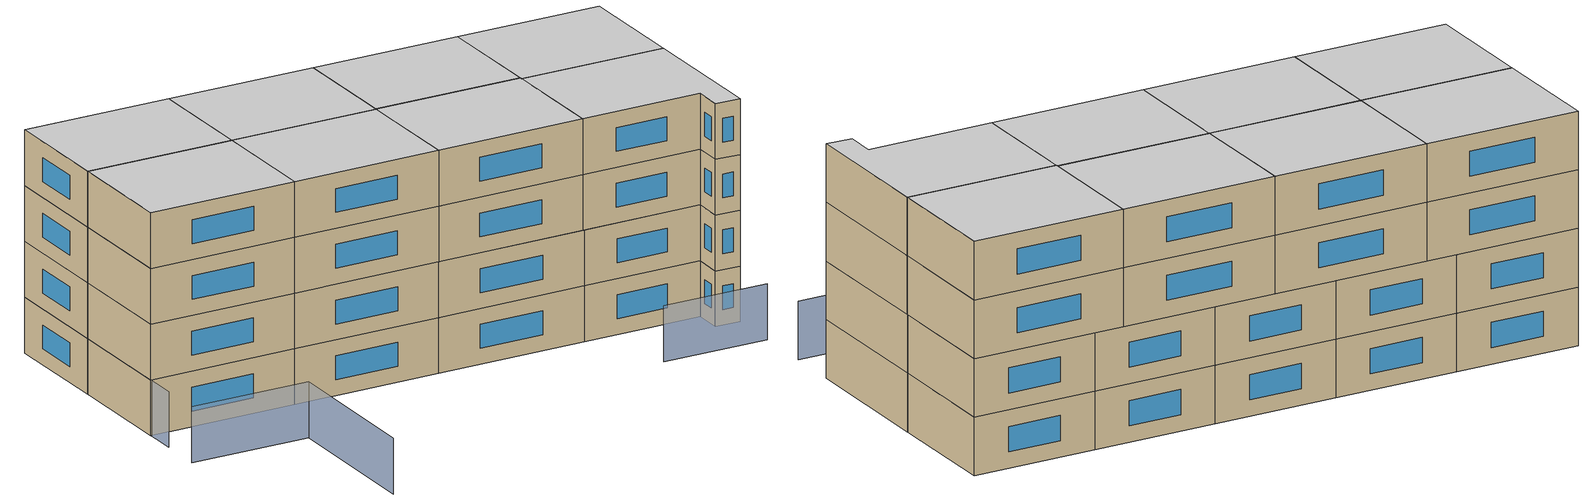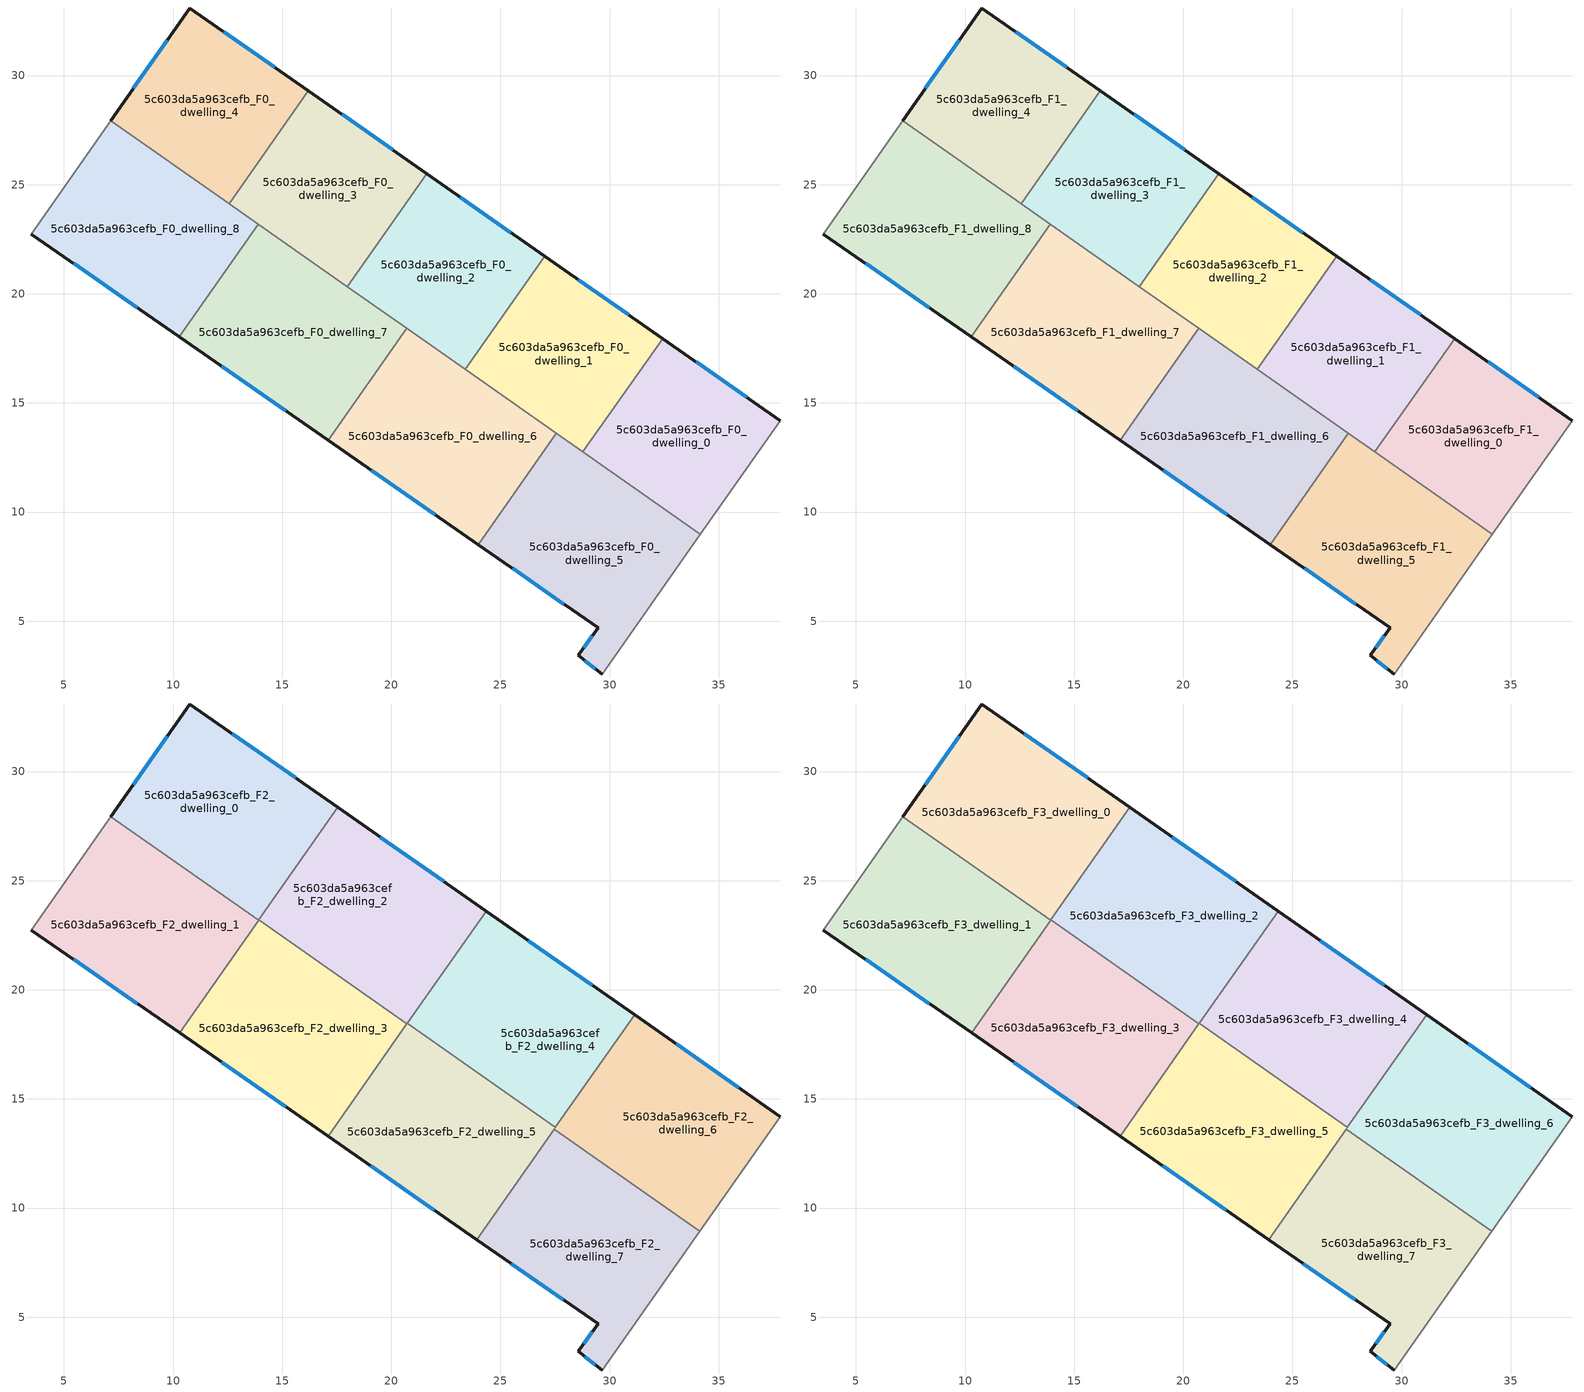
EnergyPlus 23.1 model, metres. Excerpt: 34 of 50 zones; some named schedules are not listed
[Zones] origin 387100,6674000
5c603da5a963cefb_F0_dwelling_0
 floor ground (EU_floor_Construction): 37.82,14.18 34.16,8.98 28.78,12.75 32.43,17.95 z0
 wall outside (EU_wall_Construction): 37.82,14.18 32.43,17.95 z0:3
 wall adiabatic (EU_wall_Construction): 34.16,8.98 37.82,14.18 z0:3
 wall to 5c603da5a963cefb_F0_dwelling_1 (EU_wall_Construction): 32.43,17.95 28.78,12.75 z0:3
 wall to 5c603da5a963cefb_F0_dwelling_5 (EU_wall_Construction): 28.78,12.75 34.16,8.98 z0:3
 window (EU_Window_Construction): 36.28,15.26 33.97,16.88 z0.86:2.14
5c603da5a963cefb_F0_dwelling_1
 floor ground (EU_floor_Construction): 32.43,17.95 28.78,12.75 23.39,16.54 27.03,21.73 z0
 wall outside (EU_wall_Construction): 32.43,17.95 27.03,21.73 z0:3
 wall to 5c603da5a963cefb_F0_dwelling_2 (EU_wall_Construction): 27.03,21.73 23.39,16.54 z0:3
 wall to 5c603da5a963cefb_F0_dwelling_6 (EU_wall_Construction): 23.39,16.54 27.56,13.61 z0:3
 wall to 5c603da5a963cefb_F0_dwelling_5 (EU_wall_Construction): 27.56,13.61 28.78,12.75 z0:3
 window (EU_Window_Construction): 30.88,19.03 28.57,20.65 z0.86:2.14
5c603da5a963cefb_F0_dwelling_2
 floor ground (EU_floor_Construction): 27.03,21.73 23.39,16.54 17.98,20.33 21.62,25.51 z0
 wall outside (EU_wall_Construction): 27.03,21.73 21.62,25.51 z0:3
 wall to 5c603da5a963cefb_F0_dwelling_3 (EU_wall_Construction): 21.62,25.51 17.98,20.33 z0:3
 wall to 5c603da5a963cefb_F0_dwelling_7 (EU_wall_Construction): 17.98,20.33 20.72,18.41 z0:3
 wall to 5c603da5a963cefb_F0_dwelling_6 (EU_wall_Construction): 20.72,18.41 23.39,16.54 z0:3
 window (EU_Window_Construction): 25.48,22.81 23.17,24.43 z0.86:2.14
5c603da5a963cefb_F0_dwelling_3
 floor ground (EU_floor_Construction): 21.62,25.51 17.98,20.33 12.57,24.13 16.2,29.3 z0
 wall outside (EU_wall_Construction): 21.62,25.51 16.2,29.3 z0:3
 wall to 5c603da5a963cefb_F0_dwelling_4 (EU_wall_Construction): 16.2,29.3 12.57,24.13 z0:3
 wall to 5c603da5a963cefb_F0_dwelling_8 (EU_wall_Construction): 12.57,24.13 13.91,23.19 z0:3
 wall to 5c603da5a963cefb_F0_dwelling_7 (EU_wall_Construction): 13.91,23.19 17.98,20.33 z0:3
 window (EU_Window_Construction): 20.07,26.59 17.75,28.22 z0.86:2.14
5c603da5a963cefb_F0_dwelling_4
 floor ground (EU_floor_Construction): 16.2,29.3 12.57,24.13 7.15,27.93 10.77,33.09 z0
 wall outside (EU_wall_Construction): 16.2,29.3 10.77,33.09 7.15,27.93 z0:3
 wall to 5c603da5a963cefb_F0_dwelling_8 (EU_wall_Construction): 7.15,27.93 12.57,24.13 z0:3
 window (EU_Window_Construction): 9.74,31.62 8.19,29.41 / 14.65,30.38 12.33,32.01 z0.86:2.14
5c603da5a963cefb_F0_dwelling_5
 floor ground (EU_floor_Construction): 34.16,8.98 29.67,2.58 28.56,3.43 29.48,4.7 23.99,8.51 27.56,13.61 z0
 wall outside (EU_wall_Construction): 23.99,8.51 29.48,4.7 28.56,3.43 29.67,2.58 z0:3
 wall to 5c603da5a963cefb_F0_dwelling_6 (EU_wall_Construction): 27.56,13.61 23.99,8.51 z0:3
 wall adiabatic (EU_wall_Construction): 29.67,2.58 34.16,8.98 z0:3
 window (EU_Window_Construction): 28.87,3.19 29.35,2.82 / 29.21,4.33 28.82,3.79 / 25.55,7.42 27.91,5.79 z0.86:2.14
5c603da5a963cefb_F0_dwelling_6
 floor ground (EU_floor_Construction): 27.56,13.61 23.99,8.51 17.12,13.28 20.72,18.41 z0
 wall outside (EU_wall_Construction): 17.12,13.28 23.99,8.51 z0:3
 wall to 5c603da5a963cefb_F0_dwelling_7 (EU_wall_Construction): 20.72,18.41 17.12,13.28 z0:3
 window (EU_Window_Construction): 19.08,11.92 22.02,9.87 z0.86:2.14
5c603da5a963cefb_F0_dwelling_7
 floor ground (EU_floor_Construction): 20.72,18.41 17.12,13.28 10.29,18.03 13.91,23.19 z0
 wall outside (EU_wall_Construction): 10.29,18.03 17.12,13.28 z0:3
 wall to 5c603da5a963cefb_F0_dwelling_8 (EU_wall_Construction): 13.91,23.19 10.29,18.03 z0:3
 window (EU_Window_Construction): 12.24,16.67 15.17,14.64 z0.86:2.14
5c603da5a963cefb_F0_dwelling_8
 floor ground (EU_floor_Construction): 13.91,23.19 10.29,18.03 3.51,22.74 7.15,27.93 z0
 wall outside (EU_wall_Construction): 3.51,22.74 10.29,18.03 z0:3
 wall adiabatic (EU_wall_Construction): 7.15,27.93 3.51,22.74 z0:3
 window (EU_Window_Construction): 5.45,21.39 8.35,19.37 z0.86:2.14
5c603da5a963cefb_F1_dwelling_0
 floor to 5c603da5a963cefb_F0_dwelling_0 (EU_floor_Construction): 37.82,14.18 34.16,8.98 28.78,12.75 32.43,17.95 z3
 wall outside (EU_wall_Construction): 37.82,14.18 32.43,17.95 z3:6
 wall adiabatic (EU_wall_Construction): 34.16,8.98 37.82,14.18 z3:6
 wall to 5c603da5a963cefb_F1_dwelling_1 (EU_wall_Construction): 32.43,17.95 28.78,12.75 z3:6
 wall to 5c603da5a963cefb_F1_dwelling_5 (EU_wall_Construction): 28.78,12.75 34.16,8.98 z3:6
 window (EU_Window_Construction): 36.28,15.26 33.97,16.88 z3.86:5.14
 ceiling adiabatic (EU_roof_Construction): 34.16,8.98 37.82,14.18 32.43,17.95 28.78,12.75 z6
5c603da5a963cefb_F1_dwelling_1
 floor to 5c603da5a963cefb_F0_dwelling_1 (EU_floor_Construction): 32.43,17.95 28.78,12.75 23.39,16.54 27.03,21.73 z3
 wall outside (EU_wall_Construction): 32.43,17.95 27.03,21.73 z3:6
 wall to 5c603da5a963cefb_F1_dwelling_2 (EU_wall_Construction): 27.03,21.73 23.39,16.54 z3:6
 wall to 5c603da5a963cefb_F1_dwelling_6 (EU_wall_Construction): 23.39,16.54 27.56,13.61 z3:6
 wall to 5c603da5a963cefb_F1_dwelling_5 (EU_wall_Construction): 27.56,13.61 28.78,12.75 z3:6
 window (EU_Window_Construction): 30.88,19.03 28.57,20.65 z3.86:5.14
5c603da5a963cefb_F1_dwelling_2
 floor to 5c603da5a963cefb_F0_dwelling_2 (EU_floor_Construction): 27.03,21.73 23.39,16.54 17.98,20.33 21.62,25.51 z3
 wall outside (EU_wall_Construction): 27.03,21.73 21.62,25.51 z3:6
 wall to 5c603da5a963cefb_F1_dwelling_3 (EU_wall_Construction): 21.62,25.51 17.98,20.33 z3:6
 wall to 5c603da5a963cefb_F1_dwelling_7 (EU_wall_Construction): 17.98,20.33 20.72,18.41 z3:6
 wall to 5c603da5a963cefb_F1_dwelling_6 (EU_wall_Construction): 20.72,18.41 23.39,16.54 z3:6
 window (EU_Window_Construction): 25.48,22.81 23.17,24.43 z3.86:5.14
5c603da5a963cefb_F1_dwelling_3
 floor to 5c603da5a963cefb_F0_dwelling_3 (EU_floor_Construction): 21.62,25.51 17.98,20.33 12.57,24.13 16.2,29.3 z3
 wall outside (EU_wall_Construction): 21.62,25.51 16.2,29.3 z3:6
 wall to 5c603da5a963cefb_F1_dwelling_4 (EU_wall_Construction): 16.2,29.3 12.57,24.13 z3:6
 wall to 5c603da5a963cefb_F1_dwelling_8 (EU_wall_Construction): 12.57,24.13 13.91,23.19 z3:6
 wall to 5c603da5a963cefb_F1_dwelling_7 (EU_wall_Construction): 13.91,23.19 17.98,20.33 z3:6
 window (EU_Window_Construction): 20.07,26.59 17.75,28.22 z3.86:5.14
5c603da5a963cefb_F1_dwelling_4
 floor to 5c603da5a963cefb_F0_dwelling_4 (EU_floor_Construction): 16.2,29.3 12.57,24.13 7.15,27.93 10.77,33.09 z3
 wall outside (EU_wall_Construction): 16.2,29.3 10.77,33.09 7.15,27.93 z3:6
 wall to 5c603da5a963cefb_F1_dwelling_8 (EU_wall_Construction): 7.15,27.93 12.57,24.13 z3:6
 window (EU_Window_Construction): 9.74,31.62 8.19,29.41 / 14.65,30.38 12.33,32.01 z3.86:5.14
5c603da5a963cefb_F1_dwelling_5
 floor to 5c603da5a963cefb_F0_dwelling_5 (EU_floor_Construction): 34.16,8.98 29.67,2.58 28.56,3.43 29.48,4.7 23.99,8.51 27.56,13.61 z3
 wall outside (EU_wall_Construction): 23.99,8.51 29.48,4.7 28.56,3.43 29.67,2.58 z3:6
 wall to 5c603da5a963cefb_F1_dwelling_6 (EU_wall_Construction): 27.56,13.61 23.99,8.51 z3:6
 wall adiabatic (EU_wall_Construction): 29.67,2.58 34.16,8.98 z3:6
 window (EU_Window_Construction): 28.87,3.19 29.35,2.82 / 29.21,4.33 28.82,3.79 / 25.55,7.42 27.91,5.79 z3.86:5.14
5c603da5a963cefb_F1_dwelling_6
 floor to 5c603da5a963cefb_F0_dwelling_6 (EU_floor_Construction): 27.56,13.61 23.99,8.51 17.12,13.28 20.72,18.41 z3
 wall outside (EU_wall_Construction): 17.12,13.28 23.99,8.51 z3:6
 wall to 5c603da5a963cefb_F1_dwelling_7 (EU_wall_Construction): 20.72,18.41 17.12,13.28 z3:6
 window (EU_Window_Construction): 19.08,11.92 22.02,9.87 z3.86:5.14
 ceiling adiabatic (EU_roof_Construction): 23.99,8.51 23.92,8.56 27.46,13.6 27.53,13.56 27.56,13.61 20.72,18.41 17.12,13.28 z6
5c603da5a963cefb_F1_dwelling_7
 floor to 5c603da5a963cefb_F0_dwelling_7 (EU_floor_Construction): 20.72,18.41 17.12,13.28 10.29,18.03 13.91,23.19 z3
 wall outside (EU_wall_Construction): 10.29,18.03 17.12,13.28 z3:6
 wall to 5c603da5a963cefb_F1_dwelling_8 (EU_wall_Construction): 13.91,23.19 10.29,18.03 z3:6
 window (EU_Window_Construction): 12.24,16.67 15.17,14.64 z3.86:5.14
5c603da5a963cefb_F1_dwelling_8
 floor to 5c603da5a963cefb_F0_dwelling_8 (EU_floor_Construction): 13.91,23.19 10.29,18.03 3.51,22.74 7.15,27.93 z3
 wall outside (EU_wall_Construction): 3.51,22.74 10.29,18.03 z3:6
 wall adiabatic (EU_wall_Construction): 7.15,27.93 3.51,22.74 z3:6
 window (EU_Window_Construction): 5.45,21.39 8.35,19.37 z3.86:5.14
5c603da5a963cefb_F2_dwelling_0
 floor outside (EU_floor_Construction): 12.57,24.13 13.92,23.18 7.15,27.93 z6
 floor to 5c603da5a963cefb_F1_dwelling_4 (EU_floor_Construction): 16.2,29.3 12.57,24.13 7.15,27.93 10.77,33.09 z6
 floor to 5c603da5a963cefb_F1_dwelling_3 (EU_floor_Construction): 17.55,28.36 13.92,23.18 12.57,24.13 16.2,29.3 z6
 wall outside (EU_wall_Construction): 17.55,28.36 10.77,33.09 7.15,27.93 z6:9
 wall to 5c603da5a963cefb_F2_dwelling_1 (EU_wall_Construction): 7.15,27.93 13.92,23.18 z6:9
 wall to 5c603da5a963cefb_F2_dwelling_2 (EU_wall_Construction): 13.93,23.2 17.55,28.36 z6:9
 wall to 5c603da5a963cefb_F2_dwelling_3 (EU_wall_Construction): 13.92,23.18 13.93,23.2 z6:9
 window (EU_Window_Construction): 9.74,31.62 8.18,29.4 / 15.61,29.71 12.71,31.74 z6.86:8.14
5c603da5a963cefb_F2_dwelling_1
 floor to 5c603da5a963cefb_F1_dwelling_8 (EU_floor_Construction): 13.91,23.18 10.29,18.03 3.51,22.74 7.15,27.93 z6
 wall outside (EU_wall_Construction): 3.51,22.74 10.3,18.02 z6:9
 wall adiabatic (EU_wall_Construction): 7.15,27.93 3.51,22.74 z6:9
 wall to 5c603da5a963cefb_F2_dwelling_3 (EU_wall_Construction): 10.3,18.02 13.92,23.18 z6:9
 window (EU_Window_Construction): 5.45,21.39 8.36,19.37 z6.86:8.14
5c603da5a963cefb_F2_dwelling_2
 floor to 5c603da5a963cefb_F1_dwelling_2 (EU_floor_Construction): 24.34,23.61 20.71,18.44 18,20.35 21.62,25.51 z6
 floor to 5c603da5a963cefb_F1_dwelling_3 (EU_floor_Construction): 21.62,25.51 18,20.35 13.93,23.2 17.55,28.36 z6
 wall outside (EU_wall_Construction): 24.34,23.61 17.55,28.36 z6:9
 wall to 5c603da5a963cefb_F2_dwelling_3 (EU_wall_Construction): 13.93,23.2 20.71,18.44 z6:9
 wall to 5c603da5a963cefb_F2_dwelling_4 (EU_wall_Construction): 20.73,18.46 24.34,23.61 z6:9
 wall to 5c603da5a963cefb_F2_dwelling_5 (EU_wall_Construction): 20.71,18.44 20.73,18.46 z6:9
 window (EU_Window_Construction): 22.4,24.96 19.49,27 z6.86:8.14
5c603da5a963cefb_F2_dwelling_3
 floor to 5c603da5a963cefb_F1_dwelling_7 (EU_floor_Construction): 20.7,18.42 17.1,13.29 10.3,18.02 13.92,23.18 z6
 floor to 5c603da5a963cefb_F1_dwelling_2 (EU_floor_Construction): 20.71,18.44 20.7,18.42 17.98,20.33 18,20.35 z6
 floor to 5c603da5a963cefb_F1_dwelling_3 (EU_floor_Construction): 18,20.35 17.98,20.33 13.92,23.18 13.93,23.2 z6
 wall outside (EU_wall_Construction): 10.3,18.02 17.1,13.29 z6:9
 wall to 5c603da5a963cefb_F2_dwelling_5 (EU_wall_Construction): 17.1,13.29 20.71,18.44 z6:9
 window (EU_Window_Construction): 12.24,16.67 15.16,14.64 z6.86:8.14
5c603da5a963cefb_F2_dwelling_4
 floor to 5c603da5a963cefb_F1_dwelling_1 (EU_floor_Construction): 31.14,18.85 27.52,13.69 23.41,16.58 27.03,21.73 z6
 floor to 5c603da5a963cefb_F1_dwelling_2 (EU_floor_Construction): 27.03,21.73 23.41,16.58 20.73,18.46 24.34,23.61 z6
 wall outside (EU_wall_Construction): 31.14,18.85 24.34,23.61 z6:9
 wall to 5c603da5a963cefb_F2_dwelling_5 (EU_wall_Construction): 20.73,18.46 27.52,13.69 z6:9
 wall to 5c603da5a963cefb_F2_dwelling_6 (EU_wall_Construction): 27.52,13.69 31.14,18.85 z6:9
 window (EU_Window_Construction): 29.2,20.21 26.28,22.25 z6.86:8.14
5c603da5a963cefb_F2_dwelling_5
 floor adiabatic (EU_floor_Construction): 27.5,13.65 23.92,8.56 17.12,13.28 20.72,18.41 z6
 floor to 5c603da5a963cefb_F1_dwelling_1 (EU_floor_Construction): 27.52,13.69 27.5,13.65 23.39,16.54 23.41,16.58 z6
 floor to 5c603da5a963cefb_F1_dwelling_7 (EU_floor_Construction): 20.72,18.41 17.12,13.28 17.1,13.29 20.7,18.42 z6
 floor to 5c603da5a963cefb_F1_dwelling_2 (EU_floor_Construction): 23.41,16.58 23.39,16.54 20.7,18.42 20.73,18.46 z6
 wall outside (EU_wall_Construction): 17.1,13.29 23.92,8.56 z6:9
 wall to 5c603da5a963cefb_F2_dwelling_6 (EU_wall_Construction): 23.92,8.56 27.46,13.6 27.52,13.69 z6:9
 window (EU_Window_Construction): 19.05,11.94 21.97,9.91 z6.86:8.14
5c603da5a963cefb_F2_dwelling_6
 floor to 5c603da5a963cefb_F1_dwelling_5 (EU_floor_Construction): 34.16,8.98 34.12,8.93 27.53,13.56 27.56,13.61 z6
 floor to 5c603da5a963cefb_F1_dwelling_1 (EU_floor_Construction): 32.43,17.95 28.78,12.75 27.5,13.65 31.14,18.85 z6
 floor adiabatic (EU_floor_Construction): 37.82,14.18 34.12,8.93 34.16,8.98 28.78,12.75 32.43,17.95 31.14,18.85 z6
 wall outside (EU_wall_Construction): 37.82,14.18 31.14,18.85 z6:9
 wall adiabatic (EU_wall_Construction): 34.12,8.93 37.82,14.18 z6:9
 wall to 5c603da5a963cefb_F2_dwelling_7 (EU_wall_Construction): 23.92,8.56 27.46,13.6 34.12,8.93 z6:9
 window (EU_Window_Construction): 35.91,15.52 33.05,17.52 z6.86:8.14
5c603da5a963cefb_F2_dwelling_7
 floor to 5c603da5a963cefb_F1_dwelling_5 (EU_floor_Construction): 34.12,8.93 29.67,2.58 28.56,3.43 29.48,4.7 23.99,8.51 27.53,13.56 z6
 floor to 5c603da5a963cefb_F1_dwelling_6 (EU_floor_Construction): 27.53,13.56 23.99,8.51 23.92,8.56 27.46,13.6 z6
 wall outside (EU_wall_Construction): 23.92,8.56 29.48,4.7 28.56,3.43 29.67,2.58 z6:9
 wall adiabatic (EU_wall_Construction): 29.67,2.58 34.12,8.93 z6:9
 window (EU_Window_Construction): 28.87,3.19 29.35,2.82 / 29.21,4.33 28.82,3.79 / 25.51,7.45 27.89,5.8 z6.86:8.14
5c603da5a963cefb_F3_dwelling_0
 floor to 5c603da5a963cefb_F2_dwelling_0 (EU_floor_Construction): 17.55,28.36 13.92,23.18 7.15,27.93 10.77,33.09 z9
 wall outside (EU_wall_Construction): 17.55,28.36 10.77,33.09 7.15,27.93 z9:12
 wall to 5c603da5a963cefb_F3_dwelling_1 (EU_wall_Construction): 7.15,27.93 13.92,23.18 z9:12
 wall to 5c603da5a963cefb_F3_dwelling_2 (EU_wall_Construction): 13.93,23.2 17.55,28.36 z9:12
 wall to 5c603da5a963cefb_F3_dwelling_3 (EU_wall_Construction): 13.92,23.18 13.93,23.2 z9:12
 window (EU_Window_Construction): 9.74,31.62 8.18,29.4 / 15.61,29.71 12.71,31.74 z9.86:11.14
 ceiling to 5c603da5a963cefb_F4_dwelling_0 (EU_floor_Construction): 13.92,23.18 17.55,28.36 10.77,33.09 7.15,27.93 z12
5c603da5a963cefb_F3_dwelling_1
 floor to 5c603da5a963cefb_F2_dwelling_1 (EU_floor_Construction): 13.92,23.18 10.3,18.02 3.51,22.74 7.15,27.93 z9
 wall outside (EU_wall_Construction): 3.51,22.74 10.3,18.02 z9:12
 wall adiabatic (EU_wall_Construction): 7.15,27.93 3.51,22.74 z9:12
 wall to 5c603da5a963cefb_F3_dwelling_3 (EU_wall_Construction): 10.3,18.02 13.92,23.18 z9:12
 window (EU_Window_Construction): 5.45,21.39 8.36,19.37 z9.86:11.14
 ceiling to 5c603da5a963cefb_F4_dwelling_1 (EU_floor_Construction): 10.3,18.02 13.92,23.18 7.15,27.93 3.51,22.74 z12
5c603da5a963cefb_F3_dwelling_2
 floor to 5c603da5a963cefb_F2_dwelling_2 (EU_floor_Construction): 24.34,23.61 20.71,18.44 13.93,23.2 17.55,28.36 z9
 wall outside (EU_wall_Construction): 24.34,23.61 17.55,28.36 z9:12
 wall to 5c603da5a963cefb_F3_dwelling_3 (EU_wall_Construction): 13.93,23.2 20.71,18.44 z9:12
 wall to 5c603da5a963cefb_F3_dwelling_4 (EU_wall_Construction): 20.73,18.46 24.34,23.61 z9:12
 wall to 5c603da5a963cefb_F3_dwelling_5 (EU_wall_Construction): 20.71,18.44 20.73,18.46 z9:12
 window (EU_Window_Construction): 22.4,24.96 19.49,27 z9.86:11.14
 ceiling to 5c603da5a963cefb_F4_dwelling_2 (EU_floor_Construction): 20.71,18.44 24.34,23.61 17.55,28.36 13.93,23.2 z12
5c603da5a963cefb_F3_dwelling_3
 floor to 5c603da5a963cefb_F2_dwelling_3 (EU_floor_Construction): 20.71,18.44 17.1,13.29 10.3,18.02 13.93,23.2 z9
 wall outside (EU_wall_Construction): 10.3,18.02 17.1,13.29 z9:12
 wall to 5c603da5a963cefb_F3_dwelling_5 (EU_wall_Construction): 17.1,13.29 20.71,18.44 z9:12
 window (EU_Window_Construction): 12.24,16.67 15.16,14.64 z9.86:11.14
 ceiling to 5c603da5a963cefb_F4_dwelling_3 (EU_floor_Construction): 17.1,13.29 20.71,18.44 13.93,23.2 10.3,18.02 z12
5c603da5a963cefb_F3_dwelling_4
 floor to 5c603da5a963cefb_F2_dwelling_4 (EU_floor_Construction): 31.14,18.85 27.52,13.69 20.73,18.46 24.34,23.61 z9
 wall outside (EU_wall_Construction): 31.14,18.85 24.34,23.61 z9:12
 wall to 5c603da5a963cefb_F3_dwelling_5 (EU_wall_Construction): 20.73,18.46 27.52,13.69 z9:12
 wall to 5c603da5a963cefb_F3_dwelling_6 (EU_wall_Construction): 27.52,13.69 31.14,18.85 z9:12
 window (EU_Window_Construction): 29.2,20.21 26.28,22.25 z9.86:11.14
 ceiling to 5c603da5a963cefb_F4_dwelling_4 (EU_floor_Construction): 27.52,13.69 31.14,18.85 24.34,23.61 20.73,18.46 z12
5c603da5a963cefb_F3_dwelling_5
 floor to 5c603da5a963cefb_F2_dwelling_5 (EU_floor_Construction): 27.52,13.69 23.92,8.56 17.1,13.29 20.73,18.46 z9
 wall outside (EU_wall_Construction): 17.1,13.29 23.92,8.56 z9:12
 wall to 5c603da5a963cefb_F3_dwelling_6 (EU_wall_Construction): 23.92,8.56 27.46,13.6 27.52,13.69 z9:12
 window (EU_Window_Construction): 19.05,11.94 21.97,9.91 z9.86:11.14
 ceiling to 5c603da5a963cefb_F4_dwelling_5 (EU_floor_Construction): 23.92,8.56 27.52,13.69 20.73,18.46 17.1,13.29 z12
5c603da5a963cefb_F3_dwelling_6
 floor to 5c603da5a963cefb_F2_dwelling_6 (EU_floor_Construction): 37.82,14.18 34.12,8.93 27.46,13.6 31.14,18.85 z9
 wall outside (EU_wall_Construction): 37.82,14.18 31.14,18.85 z9:12
 wall adiabatic (EU_wall_Construction): 34.12,8.93 37.82,14.18 z9:12
 wall to 5c603da5a963cefb_F3_dwelling_7 (EU_wall_Construction): 23.92,8.56 27.46,13.6 34.12,8.93 z9:12
 window (EU_Window_Construction): 35.91,15.52 33.05,17.52 z9.86:11.14
 ceiling to 5c603da5a963cefb_F4_dwelling_6 (EU_floor_Construction): 34.12,8.93 37.82,14.18 31.14,18.85 27.46,13.6 z12
5c603da5a963cefb_F3_dwelling_7
 floor to 5c603da5a963cefb_F2_dwelling_7 (EU_floor_Construction): 34.12,8.93 29.67,2.58 28.56,3.43 29.48,4.7 23.92,8.56 27.46,13.6 z9
 wall outside (EU_wall_Construction): 23.92,8.56 29.48,4.7 28.56,3.43 29.67,2.58 z9:12
 wall adiabatic (EU_wall_Construction): 29.67,2.58 34.12,8.93 z9:12
 window (EU_Window_Construction): 28.87,3.19 29.35,2.82 / 29.21,4.33 28.82,3.79 / 25.51,7.45 27.89,5.8 z9.86:11.14
 ceiling to 5c603da5a963cefb_F4_dwelling_7 (EU_floor_Construction): 29.67,2.58 34.12,8.93 27.46,13.6 23.92,8.56 29.48,4.7 28.56,3.43 z12
shading: 23.29,3.79 28.13,0.39 / 1.17,19.4 6.63,15.53 / 6.63,15.53 1.67,8.53 / 10.05,32.06 2.5,21.3 z0:3
[Building]
EU S2 Campaign: North Axis=0; Terrain=City; Solar Distribution=FullExterior
[Site:Location]
Helsinki-Vantaa.AP: Latitude=60.317; Longitude=24.963; Time Zone=2; Elevation=54.6
[SizingPeriod:WeatherFileDays]
AnnualSizingPeriod: Begin Month=1; Begin Day of Month=1; End Month=12; End Day of Month=31; Day of Week for Start Day=Monday; Use Weather File Daylight Saving Period=No; Use Weather File Rain and Snow Indicators=No
[MATERIAL]
EU_InternalMass_Material: Roughness=MediumRough; Thickness=0.1; Conductivity=1; Density=1800; Specific Heat=900; Thermal Absorptance=0.9; Solar Absorptance=0.7; Visible Absorptance=0.7
[MATERIAL:NOMASS] Roughness=MediumRough; Thermal Absorptance=0.9; Solar Absorptance=0.7; Visible Absorptance=0.7
Name | Thermal Resistance
EU_wall_NoMass | 1.10183
EU_roof_NoMass; EU_floor_NoMass | 1.70606
[WINDOWMATERIAL:SIMPLEGLAZINGSYSTEM]
EU_Window_SimpleGlazing: UFactor=3.11035; Solar Heat Gain Coefficient=0.8; Visible Transmittance=0.8
[CONSTRUCTION]
EU_wall_Construction: EU_wall_NoMass
EU_roof_Construction: EU_roof_NoMass
EU_floor_Construction: EU_floor_NoMass
EU_Window_Construction: EU_Window_SimpleGlazing
EU_InternalMass_Construction: EU_InternalMass_Material
[ZONE] Type=1; Multiplier=1; Ceiling Height=autocalculate; Floor Area=autocalculate; Part of Total Floor Area=Yes
Name | Volume
5c603da5a963cefb_F0_dwelling_0; 5c603da5a963cefb_F1_dwelling_0 | 125.406
5c603da5a963cefb_F2_dwelling_0; 5c603da5a963cefb_F3_dwelling_0 | 156.768
5c603da5a963cefb_F0_dwelling_1; 5c603da5a963cefb_F1_dwelling_1 | 125.41
5c603da5a963cefb_F2_dwelling_1; 5c603da5a963cefb_F3_dwelling_1; 5c603da5a963cefb_F2_dwelling_7; 5c603da5a963cefb_F3_dwelling_7 | 156.757
5c603da5a963cefb_F0_dwelling_2; 5c603da5a963cefb_F1_dwelling_2 | 125.416
5c603da5a963cefb_F2_dwelling_2; 5c603da5a963cefb_F3_dwelling_2 | 156.76
5c603da5a963cefb_F0_dwelling_3; 5c603da5a963cefb_F1_dwelling_3 | 125.422
5c603da5a963cefb_F2_dwelling_3; 5c603da5a963cefb_F3_dwelling_3 | 156.763
5c603da5a963cefb_F0_dwelling_4; 5c603da5a963cefb_F1_dwelling_4 | 125.413
5c603da5a963cefb_F2_dwelling_4; 5c603da5a963cefb_F3_dwelling_4 | 156.749
5c603da5a963cefb_F0_dwelling_5; 5c603da5a963cefb_F1_dwelling_5; 5c603da5a963cefb_F0_dwelling_8; 5c603da5a963cefb_F1_dwelling_8 | 156.736
5c603da5a963cefb_F2_dwelling_5; 5c603da5a963cefb_F3_dwelling_5 | 156.754
5c603da5a963cefb_F0_dwelling_6; 5c603da5a963cefb_F1_dwelling_6 | 156.759
5c603da5a963cefb_F2_dwelling_6; 5c603da5a963cefb_F3_dwelling_6; 5c603da5a963cefb_F0_dwelling_7; 5c603da5a963cefb_F1_dwelling_7 | 156.743
[INTERNALMASS] Construction=EU_InternalMass_Construction
Name | Zone or ZoneList | Surface Area
5c603da5a963cefb_F0_dwelling_0_EU_InternalMass | 5c603da5a963cefb_F0_dwelling_0 | 41.8016
5c603da5a963cefb_F0_dwelling_1_EU_InternalMass | 5c603da5a963cefb_F0_dwelling_1 | 41.8035
5c603da5a963cefb_F0_dwelling_2_EU_InternalMass | 5c603da5a963cefb_F0_dwelling_2 | 41.8051
5c603da5a963cefb_F0_dwelling_3_EU_InternalMass | 5c603da5a963cefb_F0_dwelling_3 | 41.8071
5c603da5a963cefb_F0_dwelling_4_EU_InternalMass | 5c603da5a963cefb_F0_dwelling_4 | 41.8044
5c603da5a963cefb_F0_dwelling_5_EU_InternalMass | 5c603da5a963cefb_F0_dwelling_5 | 52.2453
5c603da5a963cefb_F0_dwelling_6_EU_InternalMass | 5c603da5a963cefb_F0_dwelling_6 | 52.2528
5c603da5a963cefb_F0_dwelling_7_EU_InternalMass | 5c603da5a963cefb_F0_dwelling_7 | 52.2515
5c603da5a963cefb_F0_dwelling_8_EU_InternalMass | 5c603da5a963cefb_F0_dwelling_8 | 52.2454
5c603da5a963cefb_F1_dwelling_0_EU_InternalMass | 5c603da5a963cefb_F1_dwelling_0 | 41.8016
5c603da5a963cefb_F1_dwelling_1_EU_InternalMass | 5c603da5a963cefb_F1_dwelling_1 | 41.8035
5c603da5a963cefb_F1_dwelling_2_EU_InternalMass | 5c603da5a963cefb_F1_dwelling_2 | 41.8051
5c603da5a963cefb_F1_dwelling_3_EU_InternalMass | 5c603da5a963cefb_F1_dwelling_3 | 41.8071
5c603da5a963cefb_F1_dwelling_4_EU_InternalMass | 5c603da5a963cefb_F1_dwelling_4 | 41.8044
5c603da5a963cefb_F1_dwelling_5_EU_InternalMass | 5c603da5a963cefb_F1_dwelling_5 | 52.2453
5c603da5a963cefb_F1_dwelling_6_EU_InternalMass | 5c603da5a963cefb_F1_dwelling_6 | 52.2528
5c603da5a963cefb_F1_dwelling_7_EU_InternalMass | 5c603da5a963cefb_F1_dwelling_7 | 52.2515
5c603da5a963cefb_F1_dwelling_8_EU_InternalMass | 5c603da5a963cefb_F1_dwelling_8 | 52.2454
5c603da5a963cefb_F2_dwelling_0_EU_InternalMass | 5c603da5a963cefb_F2_dwelling_0 | 52.2561
5c603da5a963cefb_F2_dwelling_1_EU_InternalMass | 5c603da5a963cefb_F2_dwelling_1 | 52.252
5c603da5a963cefb_F2_dwelling_2_EU_InternalMass | 5c603da5a963cefb_F2_dwelling_2 | 52.2529
5c603da5a963cefb_F2_dwelling_3_EU_InternalMass | 5c603da5a963cefb_F2_dwelling_3 | 52.2544
5c603da5a963cefb_F2_dwelling_4_EU_InternalMass | 5c603da5a963cefb_F2_dwelling_4 | 52.2497
5c603da5a963cefb_F2_dwelling_5_EU_InternalMass | 5c603da5a963cefb_F2_dwelling_5 | 52.2514
5c603da5a963cefb_F2_dwelling_6_EU_InternalMass | 5c603da5a963cefb_F2_dwelling_6 | 52.2535
5c603da5a963cefb_F2_dwelling_7_EU_InternalMass | 5c603da5a963cefb_F2_dwelling_7 | 52.2516
5c603da5a963cefb_F3_dwelling_0_EU_InternalMass | 5c603da5a963cefb_F3_dwelling_0 | 52.2561
5c603da5a963cefb_F3_dwelling_1_EU_InternalMass | 5c603da5a963cefb_F3_dwelling_1 | 52.252
5c603da5a963cefb_F3_dwelling_2_EU_InternalMass | 5c603da5a963cefb_F3_dwelling_2 | 52.2529
5c603da5a963cefb_F3_dwelling_3_EU_InternalMass | 5c603da5a963cefb_F3_dwelling_3 | 52.2544
5c603da5a963cefb_F3_dwelling_4_EU_InternalMass | 5c603da5a963cefb_F3_dwelling_4 | 52.2497
5c603da5a963cefb_F3_dwelling_5_EU_InternalMass | 5c603da5a963cefb_F3_dwelling_5 | 52.2514
5c603da5a963cefb_F3_dwelling_6_EU_InternalMass | 5c603da5a963cefb_F3_dwelling_6 | 52.2535
5c603da5a963cefb_F3_dwelling_7_EU_InternalMass | 5c603da5a963cefb_F3_dwelling_7 | 52.2516
[OTHEREQUIPMENT] Fuel Type=Electricity; Design Level Calculation Method=Watts/Area; Power per Zone Floor Area=1; Fraction Latent=0; Fraction Radiant=0; Fraction Lost=0; Carbon Dioxide Generation Rate=0; EndUse Subcategory=EU_Step8_InternalGains
Name | Zone or ZoneList or Space or SpaceList | Schedule
EU_Step8_InternalGain_5c603da5a963cefb_F0_dwelling_0_f000 | 5c603da5a963cefb_F0_dwelling_0 | EU_Step8_GainSchedule_5c603da5a963cefb_F0_dwelling_0_f000
EU_Step8_InternalGain_5c603da5a963cefb_F0_dwelling_1_f000 | 5c603da5a963cefb_F0_dwelling_1 | EU_Step8_GainSchedule_5c603da5a963cefb_F0_dwelling_1_f000
EU_Step8_InternalGain_5c603da5a963cefb_F0_dwelling_2_f000 | 5c603da5a963cefb_F0_dwelling_2 | EU_Step8_GainSchedule_5c603da5a963cefb_F0_dwelling_2_f000
EU_Step8_InternalGain_5c603da5a963cefb_F0_dwelling_3_f000 | 5c603da5a963cefb_F0_dwelling_3 | EU_Step8_GainSchedule_5c603da5a963cefb_F0_dwelling_3_f000
EU_Step8_InternalGain_5c603da5a963cefb_F0_dwelling_4_f000 | 5c603da5a963cefb_F0_dwelling_4 | EU_Step8_GainSchedule_5c603da5a963cefb_F0_dwelling_4_f000
EU_Step8_InternalGain_5c603da5a963cefb_F0_dwelling_5_f000 | 5c603da5a963cefb_F0_dwelling_5 | EU_Step8_GainSchedule_5c603da5a963cefb_F0_dwelling_5_f000
EU_Step8_InternalGain_5c603da5a963cefb_F0_dwelling_6_f000 | 5c603da5a963cefb_F0_dwelling_6 | EU_Step8_GainSchedule_5c603da5a963cefb_F0_dwelling_6_f000
EU_Step8_InternalGain_5c603da5a963cefb_F0_dwelling_7_f000 | 5c603da5a963cefb_F0_dwelling_7 | EU_Step8_GainSchedule_5c603da5a963cefb_F0_dwelling_7_f000
EU_Step8_InternalGain_5c603da5a963cefb_F0_dwelling_8_f000 | 5c603da5a963cefb_F0_dwelling_8 | EU_Step8_GainSchedule_5c603da5a963cefb_F0_dwelling_8_f000
EU_Step8_InternalGain_5c603da5a963cefb_F1_dwelling_0_f000 | 5c603da5a963cefb_F1_dwelling_0 | EU_Step8_GainSchedule_5c603da5a963cefb_F1_dwelling_0_f000
EU_Step8_InternalGain_5c603da5a963cefb_F1_dwelling_1_f000 | 5c603da5a963cefb_F1_dwelling_1 | EU_Step8_GainSchedule_5c603da5a963cefb_F1_dwelling_1_f000
EU_Step8_InternalGain_5c603da5a963cefb_F1_dwelling_2_f000 | 5c603da5a963cefb_F1_dwelling_2 | EU_Step8_GainSchedule_5c603da5a963cefb_F1_dwelling_2_f000
EU_Step8_InternalGain_5c603da5a963cefb_F1_dwelling_3_f000 | 5c603da5a963cefb_F1_dwelling_3 | EU_Step8_GainSchedule_5c603da5a963cefb_F1_dwelling_3_f000
EU_Step8_InternalGain_5c603da5a963cefb_F1_dwelling_4_f000 | 5c603da5a963cefb_F1_dwelling_4 | EU_Step8_GainSchedule_5c603da5a963cefb_F1_dwelling_4_f000
EU_Step8_InternalGain_5c603da5a963cefb_F1_dwelling_5_f000 | 5c603da5a963cefb_F1_dwelling_5 | EU_Step8_GainSchedule_5c603da5a963cefb_F1_dwelling_5_f000
EU_Step8_InternalGain_5c603da5a963cefb_F1_dwelling_6_f000 | 5c603da5a963cefb_F1_dwelling_6 | EU_Step8_GainSchedule_5c603da5a963cefb_F1_dwelling_6_f000
EU_Step8_InternalGain_5c603da5a963cefb_F1_dwelling_7_f000 | 5c603da5a963cefb_F1_dwelling_7 | EU_Step8_GainSchedule_5c603da5a963cefb_F1_dwelling_7_f000
EU_Step8_InternalGain_5c603da5a963cefb_F1_dwelling_8_f000 | 5c603da5a963cefb_F1_dwelling_8 | EU_Step8_GainSchedule_5c603da5a963cefb_F1_dwelling_8_f000
EU_Step8_InternalGain_5c603da5a963cefb_F2_dwelling_0_f000 | 5c603da5a963cefb_F2_dwelling_0 | EU_Step8_GainSchedule_5c603da5a963cefb_F2_dwelling_0_f000
EU_Step8_InternalGain_5c603da5a963cefb_F2_dwelling_1_f000 | 5c603da5a963cefb_F2_dwelling_1 | EU_Step8_GainSchedule_5c603da5a963cefb_F2_dwelling_1_f000
EU_Step8_InternalGain_5c603da5a963cefb_F2_dwelling_2_f000 | 5c603da5a963cefb_F2_dwelling_2 | EU_Step8_GainSchedule_5c603da5a963cefb_F2_dwelling_2_f000
EU_Step8_InternalGain_5c603da5a963cefb_F2_dwelling_3_f000 | 5c603da5a963cefb_F2_dwelling_3 | EU_Step8_GainSchedule_5c603da5a963cefb_F2_dwelling_3_f000
EU_Step8_InternalGain_5c603da5a963cefb_F2_dwelling_4_f000 | 5c603da5a963cefb_F2_dwelling_4 | EU_Step8_GainSchedule_5c603da5a963cefb_F2_dwelling_4_f000
EU_Step8_InternalGain_5c603da5a963cefb_F2_dwelling_5_f000 | 5c603da5a963cefb_F2_dwelling_5 | EU_Step8_GainSchedule_5c603da5a963cefb_F2_dwelling_5_f000
EU_Step8_InternalGain_5c603da5a963cefb_F2_dwelling_6_f000 | 5c603da5a963cefb_F2_dwelling_6 | EU_Step8_GainSchedule_5c603da5a963cefb_F2_dwelling_6_f000
EU_Step8_InternalGain_5c603da5a963cefb_F2_dwelling_7_f000 | 5c603da5a963cefb_F2_dwelling_7 | EU_Step8_GainSchedule_5c603da5a963cefb_F2_dwelling_7_f000
EU_Step8_InternalGain_5c603da5a963cefb_F3_dwelling_0_f000 | 5c603da5a963cefb_F3_dwelling_0 | EU_Step8_GainSchedule_5c603da5a963cefb_F3_dwelling_0_f000
EU_Step8_InternalGain_5c603da5a963cefb_F3_dwelling_1_f000 | 5c603da5a963cefb_F3_dwelling_1 | EU_Step8_GainSchedule_5c603da5a963cefb_F3_dwelling_1_f000
EU_Step8_InternalGain_5c603da5a963cefb_F3_dwelling_2_f000 | 5c603da5a963cefb_F3_dwelling_2 | EU_Step8_GainSchedule_5c603da5a963cefb_F3_dwelling_2_f000
EU_Step8_InternalGain_5c603da5a963cefb_F3_dwelling_3_f000 | 5c603da5a963cefb_F3_dwelling_3 | EU_Step8_GainSchedule_5c603da5a963cefb_F3_dwelling_3_f000
EU_Step8_InternalGain_5c603da5a963cefb_F3_dwelling_4_f000 | 5c603da5a963cefb_F3_dwelling_4 | EU_Step8_GainSchedule_5c603da5a963cefb_F3_dwelling_4_f000
EU_Step8_InternalGain_5c603da5a963cefb_F3_dwelling_5_f000 | 5c603da5a963cefb_F3_dwelling_5 | EU_Step8_GainSchedule_5c603da5a963cefb_F3_dwelling_5_f000
EU_Step8_InternalGain_5c603da5a963cefb_F3_dwelling_6_f000 | 5c603da5a963cefb_F3_dwelling_6 | EU_Step8_GainSchedule_5c603da5a963cefb_F3_dwelling_6_f000
EU_Step8_InternalGain_5c603da5a963cefb_F3_dwelling_7_f000 | 5c603da5a963cefb_F3_dwelling_7 | EU_Step8_GainSchedule_5c603da5a963cefb_F3_dwelling_7_f000
[ZONEVENTILATION:DESIGNFLOWRATE] Schedule=EU_AlwaysOn; Design Flow Rate Calculation Method=AirChanges/Hour; Air Changes per Hour=0.756316; Ventilation Type=Natural; Fan Pressure Rise=0; Fan Total Efficiency=1; Constant Term Coefficient=1; Temperature Term Coefficient=0; Velocity Term Coefficient=0; Velocity Squared Term Coefficient=0; Minimum Indoor Temperature=-100; Maximum Indoor Temperature=100; Delta Temperature=-100; Minimum Outdoor Temperature=-100; Maximum Outdoor Temperature=100; Maximum Wind Speed=40
Name | Zone or ZoneList or Space or SpaceList
EU_ConstantAir_5c603da5a963cefb_F0_dwelling_0 | 5c603da5a963cefb_F0_dwelling_0
EU_ConstantAir_5c603da5a963cefb_F0_dwelling_1 | 5c603da5a963cefb_F0_dwelling_1
EU_ConstantAir_5c603da5a963cefb_F0_dwelling_2 | 5c603da5a963cefb_F0_dwelling_2
EU_ConstantAir_5c603da5a963cefb_F0_dwelling_3 | 5c603da5a963cefb_F0_dwelling_3
EU_ConstantAir_5c603da5a963cefb_F0_dwelling_4 | 5c603da5a963cefb_F0_dwelling_4
EU_ConstantAir_5c603da5a963cefb_F0_dwelling_5 | 5c603da5a963cefb_F0_dwelling_5
EU_ConstantAir_5c603da5a963cefb_F0_dwelling_6 | 5c603da5a963cefb_F0_dwelling_6
EU_ConstantAir_5c603da5a963cefb_F0_dwelling_7 | 5c603da5a963cefb_F0_dwelling_7
EU_ConstantAir_5c603da5a963cefb_F0_dwelling_8 | 5c603da5a963cefb_F0_dwelling_8
EU_ConstantAir_5c603da5a963cefb_F1_dwelling_0 | 5c603da5a963cefb_F1_dwelling_0
EU_ConstantAir_5c603da5a963cefb_F1_dwelling_1 | 5c603da5a963cefb_F1_dwelling_1
EU_ConstantAir_5c603da5a963cefb_F1_dwelling_2 | 5c603da5a963cefb_F1_dwelling_2
EU_ConstantAir_5c603da5a963cefb_F1_dwelling_3 | 5c603da5a963cefb_F1_dwelling_3
EU_ConstantAir_5c603da5a963cefb_F1_dwelling_4 | 5c603da5a963cefb_F1_dwelling_4
EU_ConstantAir_5c603da5a963cefb_F1_dwelling_5 | 5c603da5a963cefb_F1_dwelling_5
EU_ConstantAir_5c603da5a963cefb_F1_dwelling_6 | 5c603da5a963cefb_F1_dwelling_6
EU_ConstantAir_5c603da5a963cefb_F1_dwelling_7 | 5c603da5a963cefb_F1_dwelling_7
EU_ConstantAir_5c603da5a963cefb_F1_dwelling_8 | 5c603da5a963cefb_F1_dwelling_8
EU_ConstantAir_5c603da5a963cefb_F2_dwelling_0 | 5c603da5a963cefb_F2_dwelling_0
EU_ConstantAir_5c603da5a963cefb_F2_dwelling_1 | 5c603da5a963cefb_F2_dwelling_1
EU_ConstantAir_5c603da5a963cefb_F2_dwelling_2 | 5c603da5a963cefb_F2_dwelling_2
EU_ConstantAir_5c603da5a963cefb_F2_dwelling_3 | 5c603da5a963cefb_F2_dwelling_3
EU_ConstantAir_5c603da5a963cefb_F2_dwelling_4 | 5c603da5a963cefb_F2_dwelling_4
EU_ConstantAir_5c603da5a963cefb_F2_dwelling_5 | 5c603da5a963cefb_F2_dwelling_5
EU_ConstantAir_5c603da5a963cefb_F2_dwelling_6 | 5c603da5a963cefb_F2_dwelling_6
EU_ConstantAir_5c603da5a963cefb_F2_dwelling_7 | 5c603da5a963cefb_F2_dwelling_7
EU_ConstantAir_5c603da5a963cefb_F3_dwelling_0 | 5c603da5a963cefb_F3_dwelling_0
EU_ConstantAir_5c603da5a963cefb_F3_dwelling_1 | 5c603da5a963cefb_F3_dwelling_1
EU_ConstantAir_5c603da5a963cefb_F3_dwelling_2 | 5c603da5a963cefb_F3_dwelling_2
EU_ConstantAir_5c603da5a963cefb_F3_dwelling_3 | 5c603da5a963cefb_F3_dwelling_3
EU_ConstantAir_5c603da5a963cefb_F3_dwelling_4 | 5c603da5a963cefb_F3_dwelling_4
EU_ConstantAir_5c603da5a963cefb_F3_dwelling_5 | 5c603da5a963cefb_F3_dwelling_5
EU_ConstantAir_5c603da5a963cefb_F3_dwelling_6 | 5c603da5a963cefb_F3_dwelling_6
EU_ConstantAir_5c603da5a963cefb_F3_dwelling_7 | 5c603da5a963cefb_F3_dwelling_7
[HVACTEMPLATE:ZONE:IDEALLOADSAIRSYSTEM] System Availability Schedule=EU_AlwaysOn; Maximum Heating Supply Air Temperature=50; Minimum Cooling Supply Air Temperature=13; Maximum Heating Supply Air Humidity Ratio=0.0156; Minimum Cooling Supply Air Humidity Ratio=0.0077; Heating Limit=NoLimit; Cooling Limit=NoLimit; Heating Availability Schedule=EU_AlwaysOn; Cooling Availability Schedule=EU_CoolingOff; Dehumidification Control Type=ConstantSensibleHeatRatio; Cooling Sensible Heat Ratio=0.7; Dehumidification Setpoint=60; Humidification Control Type=None; Humidification Setpoint=30; Outdoor Air Method=None; Outdoor Air Flow Rate per Person=0.00944; Outdoor Air Flow Rate per Zone Floor Area=0; Outdoor Air Flow Rate per Zone=0; Demand Controlled Ventilation Type=None; Outdoor Air Economizer Type=NoEconomizer; Heat Recovery Type=None; Sensible Heat Recovery Effectiveness=0.7; Latent Heat Recovery Effectiveness=0.65
Name | Template Thermostat
5c603da5a963cefb_F0_dwelling_0 | EU_HeatOnly_5c603da5a963cefb_F0_dwelling_0
5c603da5a963cefb_F0_dwelling_1 | EU_HeatOnly_5c603da5a963cefb_F0_dwelling_1
5c603da5a963cefb_F0_dwelling_2 | EU_HeatOnly_5c603da5a963cefb_F0_dwelling_2
5c603da5a963cefb_F0_dwelling_3 | EU_HeatOnly_5c603da5a963cefb_F0_dwelling_3
5c603da5a963cefb_F0_dwelling_4 | EU_HeatOnly_5c603da5a963cefb_F0_dwelling_4
5c603da5a963cefb_F0_dwelling_5 | EU_HeatOnly_5c603da5a963cefb_F0_dwelling_5
5c603da5a963cefb_F0_dwelling_6 | EU_HeatOnly_5c603da5a963cefb_F0_dwelling_6
5c603da5a963cefb_F0_dwelling_7 | EU_HeatOnly_5c603da5a963cefb_F0_dwelling_7
5c603da5a963cefb_F0_dwelling_8 | EU_HeatOnly_5c603da5a963cefb_F0_dwelling_8
5c603da5a963cefb_F1_dwelling_0 | EU_HeatOnly_5c603da5a963cefb_F1_dwelling_0
5c603da5a963cefb_F1_dwelling_1 | EU_HeatOnly_5c603da5a963cefb_F1_dwelling_1
5c603da5a963cefb_F1_dwelling_2 | EU_HeatOnly_5c603da5a963cefb_F1_dwelling_2
5c603da5a963cefb_F1_dwelling_3 | EU_HeatOnly_5c603da5a963cefb_F1_dwelling_3
5c603da5a963cefb_F1_dwelling_4 | EU_HeatOnly_5c603da5a963cefb_F1_dwelling_4
5c603da5a963cefb_F1_dwelling_5 | EU_HeatOnly_5c603da5a963cefb_F1_dwelling_5
5c603da5a963cefb_F1_dwelling_6 | EU_HeatOnly_5c603da5a963cefb_F1_dwelling_6
5c603da5a963cefb_F1_dwelling_7 | EU_HeatOnly_5c603da5a963cefb_F1_dwelling_7
5c603da5a963cefb_F1_dwelling_8 | EU_HeatOnly_5c603da5a963cefb_F1_dwelling_8
5c603da5a963cefb_F2_dwelling_0 | EU_HeatOnly_5c603da5a963cefb_F2_dwelling_0
5c603da5a963cefb_F2_dwelling_1 | EU_HeatOnly_5c603da5a963cefb_F2_dwelling_1
5c603da5a963cefb_F2_dwelling_2 | EU_HeatOnly_5c603da5a963cefb_F2_dwelling_2
5c603da5a963cefb_F2_dwelling_3 | EU_HeatOnly_5c603da5a963cefb_F2_dwelling_3
5c603da5a963cefb_F2_dwelling_4 | EU_HeatOnly_5c603da5a963cefb_F2_dwelling_4
5c603da5a963cefb_F2_dwelling_5 | EU_HeatOnly_5c603da5a963cefb_F2_dwelling_5
5c603da5a963cefb_F2_dwelling_6 | EU_HeatOnly_5c603da5a963cefb_F2_dwelling_6
5c603da5a963cefb_F2_dwelling_7 | EU_HeatOnly_5c603da5a963cefb_F2_dwelling_7
5c603da5a963cefb_F3_dwelling_0 | EU_HeatOnly_5c603da5a963cefb_F3_dwelling_0
5c603da5a963cefb_F3_dwelling_1 | EU_HeatOnly_5c603da5a963cefb_F3_dwelling_1
5c603da5a963cefb_F3_dwelling_2 | EU_HeatOnly_5c603da5a963cefb_F3_dwelling_2
5c603da5a963cefb_F3_dwelling_3 | EU_HeatOnly_5c603da5a963cefb_F3_dwelling_3
5c603da5a963cefb_F3_dwelling_4 | EU_HeatOnly_5c603da5a963cefb_F3_dwelling_4
5c603da5a963cefb_F3_dwelling_5 | EU_HeatOnly_5c603da5a963cefb_F3_dwelling_5
5c603da5a963cefb_F3_dwelling_6 | EU_HeatOnly_5c603da5a963cefb_F3_dwelling_6
5c603da5a963cefb_F3_dwelling_7 | EU_HeatOnly_5c603da5a963cefb_F3_dwelling_7
[SIZING:ZONE] Zone Cooling Design Supply Air Temperature Input Method=SupplyAirTemperature; Zone Cooling Design Supply Air Temperature=13; Zone Heating Design Supply Air Temperature Input Method=SupplyAirTemperature; Zone Heating Design Supply Air Temperature=50; Zone Cooling Design Supply Air Humidity Ratio=0.008; Zone Heating Design Supply Air Humidity Ratio=0.008; Cooling Design Air Flow Method=DesignDay; Cooling Design Air Flow Rate=0; Cooling Minimum Air Flow per Zone Floor Area=0.000762; Cooling Minimum Air Flow=0; Cooling Minimum Air Flow Fraction=0.2; Heating Design Air Flow Method=DesignDay; Heating Design Air Flow Rate=0; Heating Maximum Air Flow per Zone Floor Area=0.002032; Heating Maximum Air Flow=0.141576; Heating Maximum Air Flow Fraction=0.3; Account for Dedicated Outdoor Air System=No; Dedicated Outdoor Air System Control Strategy=NeutralSupplyAir; Dedicated Outdoor Air Low Setpoint Temperature for Design=autosize; Dedicated Outdoor Air High Setpoint Temperature for Design=autosize; Zone Load Sizing Method=Sensible Load Only No Latent Load; Zone Latent Cooling Design Supply Air Humidity Ratio Input Method=HumidityRatioDifference; Zone Cooling Design Supply Air Humidity Ratio Difference=0.005; Zone Latent Heating Design Supply Air Humidity Ratio Input Method=HumidityRatioDifference; Zone Humidification Design Supply Air Humidity Ratio Difference=0.005
5c603da5a963cefb_F0_dwelling_0; 5c603da5a963cefb_F0_dwelling_1; 5c603da5a963cefb_F0_dwelling_2; 5c603da5a963cefb_F0_dwelling_3; 5c603da5a963cefb_F0_dwelling_4; 5c603da5a963cefb_F0_dwelling_5; 5c603da5a963cefb_F0_dwelling_6; 5c603da5a963cefb_F0_dwelling_7; 5c603da5a963cefb_F0_dwelling_8; 5c603da5a963cefb_F1_dwelling_0; 5c603da5a963cefb_F1_dwelling_1; 5c603da5a963cefb_F1_dwelling_2; 5c603da5a963cefb_F1_dwelling_3; 5c603da5a963cefb_F1_dwelling_4; 5c603da5a963cefb_F1_dwelling_5; 5c603da5a963cefb_F1_dwelling_6; 5c603da5a963cefb_F1_dwelling_7; 5c603da5a963cefb_F1_dwelling_8; 5c603da5a963cefb_F2_dwelling_0; 5c603da5a963cefb_F2_dwelling_1; 5c603da5a963cefb_F2_dwelling_2; 5c603da5a963cefb_F2_dwelling_3; 5c603da5a963cefb_F2_dwelling_4; 5c603da5a963cefb_F2_dwelling_5; 5c603da5a963cefb_F2_dwelling_6; 5c603da5a963cefb_F2_dwelling_7; 5c603da5a963cefb_F3_dwelling_0; 5c603da5a963cefb_F3_dwelling_1; 5c603da5a963cefb_F3_dwelling_2; 5c603da5a963cefb_F3_dwelling_3; 5c603da5a963cefb_F3_dwelling_4; 5c603da5a963cefb_F3_dwelling_5; 5c603da5a963cefb_F3_dwelling_6; 5c603da5a963cefb_F3_dwelling_7
[SCHEDULE:FILE] Column Number=1; Rows to Skip at Top=0; Number of Hours of Data=8760; Column Separator=Comma; Interpolate to Timestep=No; Minutes per Item=60; Adjust Schedule for Daylight Savings=Yes
Name | File
EU_Step8_GainSchedule_5c603da5a963cefb_F0_dwelling_0_f000 | ../../schedules/5c603da5a963cefb/5c603da5a963cefb_F0_dwelling_0_f000_gain.csv
EU_Step8_GainSchedule_5c603da5a963cefb_F0_dwelling_1_f000 | ../../schedules/5c603da5a963cefb/5c603da5a963cefb_F0_dwelling_1_f000_gain.csv
EU_Step8_GainSchedule_5c603da5a963cefb_F0_dwelling_2_f000 | ../../schedules/5c603da5a963cefb/5c603da5a963cefb_F0_dwelling_2_f000_gain.csv
EU_Step8_GainSchedule_5c603da5a963cefb_F0_dwelling_3_f000 | ../../schedules/5c603da5a963cefb/5c603da5a963cefb_F0_dwelling_3_f000_gain.csv
EU_Step8_GainSchedule_5c603da5a963cefb_F0_dwelling_4_f000 | ../../schedules/5c603da5a963cefb/5c603da5a963cefb_F0_dwelling_4_f000_gain.csv
EU_Step8_GainSchedule_5c603da5a963cefb_F0_dwelling_5_f000 | ../../schedules/5c603da5a963cefb/5c603da5a963cefb_F0_dwelling_5_f000_gain.csv
EU_Step8_GainSchedule_5c603da5a963cefb_F0_dwelling_6_f000 | ../../schedules/5c603da5a963cefb/5c603da5a963cefb_F0_dwelling_6_f000_gain.csv
EU_Step8_GainSchedule_5c603da5a963cefb_F0_dwelling_7_f000 | ../../schedules/5c603da5a963cefb/5c603da5a963cefb_F0_dwelling_7_f000_gain.csv
EU_Step8_GainSchedule_5c603da5a963cefb_F0_dwelling_8_f000 | ../../schedules/5c603da5a963cefb/5c603da5a963cefb_F0_dwelling_8_f000_gain.csv
EU_Step8_GainSchedule_5c603da5a963cefb_F1_dwelling_0_f000 | ../../schedules/5c603da5a963cefb/5c603da5a963cefb_F1_dwelling_0_f000_gain.csv
EU_Step8_GainSchedule_5c603da5a963cefb_F1_dwelling_1_f000 | ../../schedules/5c603da5a963cefb/5c603da5a963cefb_F1_dwelling_1_f000_gain.csv
EU_Step8_GainSchedule_5c603da5a963cefb_F1_dwelling_2_f000 | ../../schedules/5c603da5a963cefb/5c603da5a963cefb_F1_dwelling_2_f000_gain.csv
EU_Step8_GainSchedule_5c603da5a963cefb_F1_dwelling_3_f000 | ../../schedules/5c603da5a963cefb/5c603da5a963cefb_F1_dwelling_3_f000_gain.csv
EU_Step8_GainSchedule_5c603da5a963cefb_F1_dwelling_4_f000 | ../../schedules/5c603da5a963cefb/5c603da5a963cefb_F1_dwelling_4_f000_gain.csv
EU_Step8_GainSchedule_5c603da5a963cefb_F1_dwelling_5_f000 | ../../schedules/5c603da5a963cefb/5c603da5a963cefb_F1_dwelling_5_f000_gain.csv
EU_Step8_GainSchedule_5c603da5a963cefb_F1_dwelling_6_f000 | ../../schedules/5c603da5a963cefb/5c603da5a963cefb_F1_dwelling_6_f000_gain.csv
EU_Step8_GainSchedule_5c603da5a963cefb_F1_dwelling_7_f000 | ../../schedules/5c603da5a963cefb/5c603da5a963cefb_F1_dwelling_7_f000_gain.csv
EU_Step8_GainSchedule_5c603da5a963cefb_F1_dwelling_8_f000 | ../../schedules/5c603da5a963cefb/5c603da5a963cefb_F1_dwelling_8_f000_gain.csv
EU_Step8_GainSchedule_5c603da5a963cefb_F2_dwelling_0_f000 | ../../schedules/5c603da5a963cefb/5c603da5a963cefb_F2_dwelling_0_f000_gain.csv
EU_Step8_GainSchedule_5c603da5a963cefb_F2_dwelling_1_f000 | ../../schedules/5c603da5a963cefb/5c603da5a963cefb_F2_dwelling_1_f000_gain.csv
EU_Step8_GainSchedule_5c603da5a963cefb_F2_dwelling_2_f000 | ../../schedules/5c603da5a963cefb/5c603da5a963cefb_F2_dwelling_2_f000_gain.csv
